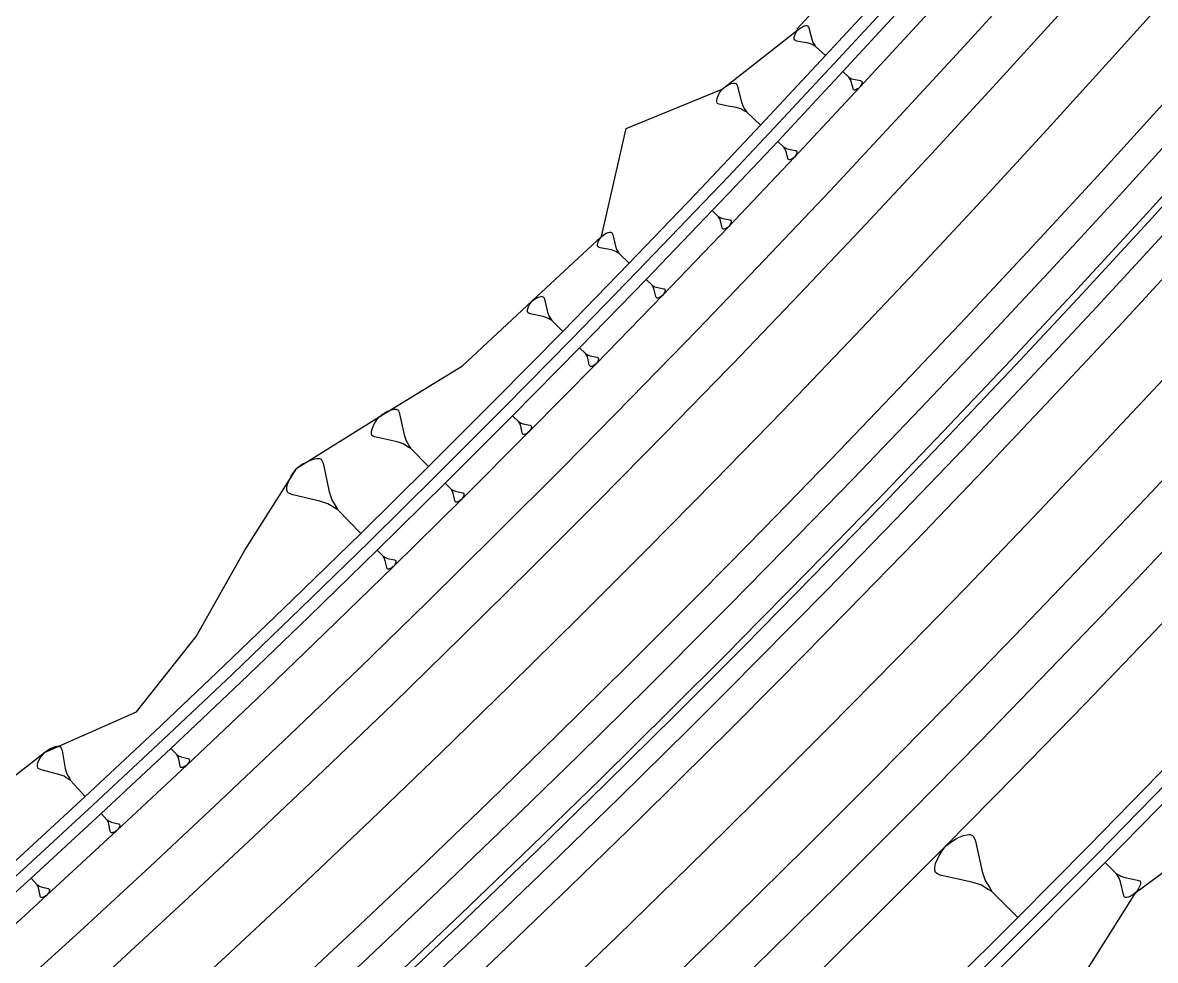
# Model space of a CAD drawing. Extents: x 386614 to 387594, y 803230 to 804419.
# Drawn here: x 386964 to 387021.8, y 803544.5 to 803592.4 of the extents above; entities that cross this region are included whole.
import ezdxf

# ---------------------------------------------------------------- set-up
doc = ezdxf.new("R2010")
doc.units = 0
doc.layers.get('0').update_dxf_attribs({"linetype": 'CONTINUOUS'})

msp = doc.modelspace()

# ---------------------------------------------------------------- linework, layer by layer
at = {"color": 7}
for p, q in [((387000, 803589.2203), (387003.5642, 803592.0076)), ((387003.4185, 803591.7629), (387003.4445, 803591.8202)), ((387003.4445, 803591.8202), (387003.484, 803591.892)), ((387003.484, 803591.892), (387003.5642, 803592.0076)), ((387003.5642, 803592.0076), (387003.6734, 803592.0962)), ((387003.6734, 803592.0962), (387003.7421, 803592.1409)), ((387003.7421, 803592.1409), (387003.7973, 803592.1712)), ((387003.7973, 803592.1712), (387003.8941, 803592.217)), ((387003.8941, 803592.217), (387003.9638, 803592.2337)), ((387003.9638, 803592.2337), (387003.9919, 803592.2347)), ((387003.9919, 803592.2347), (387004.02, 803592.2358)), ((387004.02, 803592.2358), (387004.0627, 803592.2233)), ((387004.0627, 803592.2233), (387004.0773, 803592.2098)), ((387004.0773, 803592.2098), (387004.1075, 803592.1546)), ((387004.1075, 803592.1546), (387004.1231, 803592.113)), ((387004.1231, 803592.113), (387004.2712, 803591.5415)), ((387003.3686, 803591.5922), (387003.38, 803591.6629)), ((387003.3697, 803591.564), (387003.3686, 803591.5922)), ((387003.3707, 803591.5359), (387003.3697, 803591.564)), ((387003.3864, 803591.4943), (387003.3707, 803591.5359)), ((387003.38, 803591.6629), (387003.4185, 803591.7629)), ((387003.4009, 803591.4808), (387003.3864, 803591.4943)), ((387003.4582, 803591.4548), (387003.4009, 803591.4808)), ((387003.5009, 803591.4423), (387003.4582, 803591.4548)), ((387004.0818, 803591.3374), (387003.5009, 803591.4423)), ((387004.2526, 803591.2875), (387004.0818, 803591.3374)), ((387004.3244, 803591.248), (387004.2526, 803591.2875)), ((387004.2712, 803591.5415), (387004.3338, 803591.375)), ((387004.3963, 803591.2085), (387004.3244, 803591.248)), ((387004.3338, 803591.375), (387004.3786, 803591.3063)), ((387004.3786, 803591.3063), (387004.4234, 803591.2376)), ((387004.4681, 803591.1689), (387004.3963, 803591.2085)), ((387004.4234, 803591.2376), (387004.4681, 803591.1689)), ((387004.9785, 803590.6955), (387004.4681, 803591.1689)), ((387005.8582, 803589.8793), (387006.1693, 803589.5907)), ((387006.1693, 803589.5907), (387006.2131, 803589.5666)), ((387006.1966, 803589.5488), (387006.1693, 803589.5907)), ((387006.2239, 803589.5069), (387006.1966, 803589.5488)), ((387006.2131, 803589.5666), (387006.2569, 803589.5425)), ((387006.2512, 803589.465), (387006.2239, 803589.5069)), ((387006.2569, 803589.5425), (387006.3007, 803589.5184)), ((387006.3007, 803589.5184), (387006.4048, 803589.4879)), ((386999.5867, 803588.8248), (386999.6995, 803588.9853)), ((386999.6995, 803588.9853), (386999.8527, 803589.1077)), ((386999.8527, 803589.1077), (386999.9489, 803589.1696)), ((386999.9489, 803589.1696), (387000, 803589.1971)), ((387000, 803589.1971), (387000.0261, 803589.2112)), ((387000.0261, 803589.2112), (387000.1616, 803589.2742)), ((387000.1616, 803589.2742), (387000.259, 803589.2968)), ((387000.259, 803589.2968), (387000.2982, 803589.298)), ((387000.2982, 803589.298), (387000.3374, 803589.2992)), ((387000.3374, 803589.2992), (387000.3968, 803589.2814)), ((387000.3968, 803589.2814), (387000.417, 803589.2624)), ((387000.417, 803589.2624), (387000.4586, 803589.1852)), ((387000.4586, 803589.1852), (387000.4801, 803589.127)), ((387000.4801, 803589.127), (387000.6812, 803588.3286)), ((387006.2894, 803589.3635), (387006.2512, 803589.465)), ((387006.3796, 803589.0151), (387006.2894, 803589.3635)), ((387006.3892, 803588.9897), (387006.3796, 803589.0151)), ((387006.4076, 803588.956), (387006.3892, 803588.9897)), ((387006.4048, 803589.4879), (387006.759, 803589.424)), ((387006.4165, 803588.9478), (387006.4076, 803588.956)), ((387006.4425, 803588.9402), (387006.4165, 803588.9478)), ((387006.4597, 803588.9408), (387006.4425, 803588.9402)), ((387006.4768, 803588.9415), (387006.4597, 803588.9408)), ((387006.5193, 803588.9517), (387006.4768, 803588.9415)), ((387006.5783, 803588.9796), (387006.5193, 803588.9517)), ((387006.612, 803588.998), (387006.5783, 803588.9796)), ((387006.6538, 803589.0253), (387006.612, 803588.998)), ((387006.7205, 803589.0793), (387006.6538, 803589.0253)), ((387006.7693, 803589.1498), (387006.7205, 803589.0793)), ((387006.759, 803589.424), (387006.7851, 803589.4164)), ((387006.7934, 803589.1936), (387006.7693, 803589.1498)), ((387006.7851, 803589.4164), (387006.82, 803589.4005)), ((387006.8093, 803589.2285), (387006.7934, 803589.1936)), ((387006.8327, 803589.2895), (387006.8093, 803589.2285)), ((387006.82, 803589.4005), (387006.8289, 803589.3923)), ((387006.8289, 803589.3923), (387006.8384, 803589.3669)), ((387006.8397, 803589.3326), (387006.8327, 803589.2895)), ((387006.8384, 803589.3669), (387006.839, 803589.3498)), ((387006.839, 803589.3498), (387006.8397, 803589.3326)), ((386999.4229, 803588.4077), (386999.4395, 803588.5064)), ((386999.4241, 803588.3685), (386999.4229, 803588.4077)), ((386999.4253, 803588.3293), (386999.4241, 803588.3685)), ((386999.4395, 803588.5064), (386999.4941, 803588.6454)), ((386999.4941, 803588.6454), (386999.5309, 803588.725)), ((386999.5309, 803588.725), (386999.5867, 803588.8248)), ((386999.4467, 803588.2711), (386999.4253, 803588.3293)), ((386999.4669, 803588.2521), (386999.4467, 803588.2711)), ((386999.5465, 803588.2153), (386999.4669, 803588.2521)), ((386999.6059, 803588.1975), (386999.5465, 803588.2153)), ((387000, 803588.1236), (386999.6059, 803588.1975)), ((387000.4151, 803588.0457), (387000, 803588.1236)), ((387000.6528, 803587.9746), (387000.4151, 803588.0457)), ((387000.7526, 803587.9188), (387000.6528, 803587.9746)), ((387000.6812, 803588.3286), (387000.7668, 803588.0958)), ((387000.8525, 803587.8629), (387000.7526, 803587.9188)), ((387000.7668, 803588.0958), (387000.8286, 803587.9996)), ((387000.8286, 803587.9996), (387000.8905, 803587.9034)), ((387000.9523, 803587.8071), (387000.8525, 803587.8629)), ((387000.8905, 803587.9034), (387000.9523, 803587.8071)), ((387001.6595, 803587.1421), (387000.9523, 803587.8071)), ((387002.5337, 803586.32), (387002.8428, 803586.0293)), ((387002.8428, 803586.0293), (387002.8865, 803586.0049)), ((387002.8699, 803585.9872), (387002.8428, 803586.0293)), ((387002.8969, 803585.9451), (387002.8699, 803585.9872)), ((387002.8865, 803586.0049), (387002.9301, 803585.9805)), ((387002.9239, 803585.9031), (387002.8969, 803585.9451)), ((387002.9614, 803585.8013), (387002.9239, 803585.9031)), ((387002.9301, 803585.9805), (387002.9738, 803585.9561)), ((387003.0493, 803585.4523), (387002.9614, 803585.8013)), ((387002.9738, 803585.9561), (387003.0776, 803585.925)), ((387003.0776, 803585.925), (387003.4314, 803585.8586)), ((387003.3235, 803585.4607), (387003.2814, 803585.4337)), ((387003.3905, 803585.5143), (387003.3235, 803585.4607)), ((387003.4398, 803585.5844), (387003.3905, 803585.5143)), ((387003.4314, 803585.8586), (387003.4573, 803585.8508)), ((387003.4642, 803585.628), (387003.4398, 803585.5844)), ((387003.4573, 803585.8508), (387003.4921, 803585.8348)), ((387003.4803, 803585.6628), (387003.4642, 803585.628)), ((387003.5041, 803585.7236), (387003.4803, 803585.6628)), ((387003.4921, 803585.8348), (387003.501, 803585.8264)), ((387003.501, 803585.8264), (387003.5103, 803585.801)), ((387003.5114, 803585.7667), (387003.5041, 803585.7236)), ((387003.5103, 803585.801), (387003.5109, 803585.7839)), ((387003.5109, 803585.7839), (387003.5114, 803585.7667)), ((387003.0586, 803585.4269), (387003.0493, 803585.4523)), ((387003.0768, 803585.3931), (387003.0586, 803585.4269)), ((387003.0856, 803585.3848), (387003.0768, 803585.3931)), ((387003.1116, 803585.377), (387003.0856, 803585.3848)), ((387003.1288, 803585.3776), (387003.1116, 803585.377)), ((387003.1459, 803585.3781), (387003.1288, 803585.3776)), ((387003.1885, 803585.388), (387003.1459, 803585.3781)), ((387003.2477, 803585.4155), (387003.1885, 803585.388)), ((387003.2814, 803585.4337), (387003.2477, 803585.4155)), ((386999.1852, 803582.7832), (386999.4924, 803582.4904)), ((386999.4924, 803582.4904), (386999.5359, 803582.4657)), ((386999.5191, 803582.4482), (386999.4924, 803582.4904)), ((386999.5459, 803582.4059), (386999.5191, 803582.4482)), ((386999.5359, 803582.4657), (386999.5793, 803582.441)), ((386999.5726, 803582.3637), (386999.5459, 803582.4059)), ((386999.6093, 803582.2617), (386999.5726, 803582.3637)), ((386999.5793, 803582.441), (386999.6228, 803582.4164)), ((386999.6949, 803581.9122), (386999.6093, 803582.2617)), ((386999.6228, 803582.4164), (386999.7264, 803582.3845)), ((386999.7264, 803582.3845), (387000, 803582.3313)), ((387000, 803582.3313), (387000.0797, 803582.3158)), ((387000.0862, 803582.0416), (387000.0365, 803581.9718)), ((387000.0797, 803582.3158), (387000.1056, 803582.3079)), ((387000.1109, 803582.085), (387000.0862, 803582.0416)), ((387000.1056, 803582.3079), (387000.1403, 803582.2916)), ((387000.1272, 803582.1197), (387000.1109, 803582.085)), ((387000.1515, 803582.1803), (387000.1272, 803582.1197)), ((387000.1403, 803582.2916), (387000.1491, 803582.2832)), ((387000.1491, 803582.2832), (387000.1582, 803582.2577)), ((387000.1591, 803582.2234), (387000.1515, 803582.1803)), ((387000.1582, 803582.2577), (387000.1587, 803582.2405)), ((387000.1587, 803582.2405), (387000.1591, 803582.2234)), ((386993.4585, 803581.3476), (386993.5421, 803581.4632)), ((386993.5421, 803581.4632), (386993.6548, 803581.5508)), ((386993.6548, 803581.5508), (386993.7254, 803581.5948)), ((386993.7254, 803581.5948), (386993.782, 803581.6243)), ((386993.782, 803581.6243), (386993.8812, 803581.6688)), ((386993.8812, 803581.6688), (386993.9523, 803581.6843)), ((386993.9523, 803581.6843), (386993.9808, 803581.6848)), ((386993.9808, 803581.6848), (386994.0093, 803581.6853)), ((386994.0093, 803581.6853), (386994.0524, 803581.6718)), ((386994.0524, 803581.6718), (386994.0669, 803581.6577)), ((386994.0669, 803581.6577), (386994.0964, 803581.6012)), ((386994.0964, 803581.6012), (386994.1114, 803581.5586)), ((386994.1114, 803581.5586), (386994.2499, 803580.9758)), ((386999.7041, 803581.8867), (386999.6949, 803581.9122)), ((386999.722, 803581.8528), (386999.7041, 803581.8867)), ((386999.7308, 803581.8444), (386999.722, 803581.8528)), ((386999.7567, 803581.8365), (386999.7308, 803581.8444)), ((386999.7739, 803581.8369), (386999.7567, 803581.8365)), ((386999.791, 803581.8373), (386999.7739, 803581.8369)), ((386999.8336, 803581.8469), (386999.791, 803581.8373)), ((386999.893, 803581.874), (386999.8336, 803581.8469)), ((386999.9269, 803581.892), (386999.893, 803581.874)), ((386999.9691, 803581.9187), (386999.9269, 803581.892)), ((387000, 803581.9431), (386999.9691, 803581.9187)), ((387000.0365, 803581.9718), (387000, 803581.9431)), ((386993.3352, 803581.0457), (386993.3483, 803581.1173)), ((386993.3357, 803581.0172), (386993.3352, 803581.0457)), ((386993.3362, 803580.9886), (386993.3357, 803581.0172)), ((386993.3512, 803580.9461), (386993.3362, 803580.9886)), ((386993.3483, 803581.1173), (386993.3894, 803581.2179)), ((386993.3657, 803580.9321), (386993.3512, 803580.9461)), ((386993.4233, 803580.9045), (386993.3657, 803580.9321)), ((386993.3894, 803581.2179), (386993.4169, 803581.2755)), ((386993.4169, 803581.2755), (386993.4585, 803581.3476)), ((386993.4663, 803580.891), (386993.4233, 803580.9045)), ((386994.0536, 803580.7726), (386993.4663, 803580.891)), ((386994.2499, 803580.9758), (386994.3099, 803580.8056)), ((386994.2258, 803580.7185), (386994.0536, 803580.7726)), ((386994.2978, 803580.6769), (386994.2258, 803580.7185)), ((386994.3699, 803580.6353), (386994.2978, 803580.6769)), ((386994.3099, 803580.8056), (386994.3539, 803580.735)), ((386994.3539, 803580.735), (386994.398, 803580.6643)), ((386994.442, 803580.5937), (386994.3699, 803580.6353)), ((386994.398, 803580.6643), (386994.442, 803580.5937)), ((386994.95, 803580.1029), (386994.442, 803580.5937)), ((386995.813, 803579.2691), (386996.1181, 803578.9743)), ((386996.1181, 803578.9743), (386996.1614, 803578.9493)), ((386996.1445, 803578.9319), (386996.1181, 803578.9743)), ((386996.171, 803578.8895), (386996.1445, 803578.9319)), ((386996.1614, 803578.9493), (386996.2047, 803578.9243)), ((386996.1974, 803578.8471), (386996.171, 803578.8895)), ((386996.2335, 803578.7448), (386996.1974, 803578.8471)), ((386996.2047, 803578.9243), (386996.248, 803578.8994)), ((386996.3167, 803578.3947), (386996.2335, 803578.7448)), ((386996.248, 803578.8994), (386996.3514, 803578.8669)), ((386996.3514, 803578.8669), (386996.7041, 803578.7958)), ((386996.7088, 803578.5215), (386996.6586, 803578.4521)), ((386996.7041, 803578.7958), (386996.73, 803578.7876)), ((386996.7338, 803578.5648), (386996.7088, 803578.5215)), ((386996.73, 803578.7876), (386996.7646, 803578.7711)), ((386996.7504, 803578.5994), (386996.7338, 803578.5648)), ((386996.775, 803578.6598), (386996.7504, 803578.5994)), ((386996.7646, 803578.7711), (386996.7733, 803578.7627)), ((386996.7733, 803578.7627), (386996.7823, 803578.7371)), ((386996.7829, 803578.7028), (386996.775, 803578.6598)), ((386996.7823, 803578.7371), (386996.7826, 803578.72)), ((386996.7826, 803578.72), (386996.7829, 803578.7028)), ((386989.8137, 803577.8829), (386989.8451, 803577.9474)), ((386989.8451, 803577.9474), (386989.8924, 803578.0281)), ((386989.8924, 803578.0281), (386989.9873, 803578.1574)), ((386989.9873, 803578.1574), (386990.1147, 803578.255)), ((386990.1147, 803578.255), (386990.1944, 803578.304)), ((386990.1944, 803578.304), (386990.2582, 803578.3368)), ((386990.2582, 803578.3368), (386990.37, 803578.3861)), ((386990.37, 803578.3861), (386990.45, 803578.4029)), ((386990.45, 803578.4029), (386990.4821, 803578.4033)), ((386990.4821, 803578.4033), (386990.5142, 803578.4036)), ((386990.5142, 803578.4036), (386990.5625, 803578.3881)), ((386990.5625, 803578.3881), (386990.5787, 803578.3722)), ((386990.5787, 803578.3722), (386990.6115, 803578.3083)), ((386990.6115, 803578.3083), (386990.628, 803578.2604)), ((386990.628, 803578.2604), (386990.7793, 803577.6041)), ((386996.3257, 803578.3692), (386996.3167, 803578.3947)), ((386996.3434, 803578.3352), (386996.3257, 803578.3692)), ((386996.3521, 803578.3268), (386996.3434, 803578.3352)), ((386996.378, 803578.3186), (386996.3521, 803578.3268)), ((386996.3951, 803578.3189), (386996.378, 803578.3186)), ((386996.4123, 803578.3192), (386996.3951, 803578.3189)), ((386996.455, 803578.3285), (386996.4123, 803578.3192)), ((386996.5145, 803578.3553), (386996.455, 803578.3285)), ((386996.5485, 803578.373), (386996.5145, 803578.3553)), ((386996.5909, 803578.3995), (386996.5485, 803578.373)), ((386996.6586, 803578.4521), (386996.5909, 803578.3995)), ((386989.7515, 803577.6897), (386989.7667, 803577.7701)), ((386989.7519, 803577.6576), (386989.7515, 803577.6897)), ((386989.7522, 803577.6255), (386989.7519, 803577.6576)), ((386989.7687, 803577.5776), (386989.7522, 803577.6255)), ((386989.7667, 803577.7701), (386989.8137, 803577.8829)), ((386989.7849, 803577.5617), (386989.7687, 803577.5776)), ((386989.8495, 803577.5303), (386989.7849, 803577.5617)), ((386989.8978, 803577.5147), (386989.8495, 803577.5303)), ((386990.557, 803577.3772), (386989.8978, 803577.5147)), ((386990.7502, 803577.315), (386990.557, 803577.3772)), ((386990.7793, 803577.6041), (386990.8454, 803577.4123)), ((386990.8454, 803577.4123), (386990.8944, 803577.3326)), ((386990.8309, 803577.2677), (386990.7502, 803577.315)), ((386990.9116, 803577.2204), (386990.8309, 803577.2677)), ((386990.8944, 803577.3326), (386990.9434, 803577.2529)), ((386990.9923, 803577.1732), (386990.9116, 803577.2204)), ((386990.9434, 803577.2529), (386990.9923, 803577.1732)), ((386991.5597, 803576.6175), (386990.9923, 803577.1732)), ((386992.417, 803575.7779), (386992.7201, 803575.481)), ((386992.7201, 803575.481), (386992.7632, 803575.4558)), ((386992.7463, 803575.4385), (386992.7201, 803575.481)), ((386992.7724, 803575.3959), (386992.7463, 803575.4385)), ((386992.7632, 803575.4558), (386992.8064, 803575.4305)), ((386992.7986, 803575.3533), (386992.7724, 803575.3959)), ((386992.8339, 803575.2508), (386992.7986, 803575.3533)), ((386992.8064, 803575.4305), (386992.8495, 803575.4053)), ((386992.9147, 803574.9002), (386992.8339, 803575.2508)), ((386992.8495, 803575.4053), (386992.9527, 803575.372)), ((386992.9527, 803575.372), (386993.3049, 803575.2986)), ((386993.3049, 803575.2986), (386993.3307, 803575.2903)), ((386993.333, 803575.0674), (386993.3077, 803575.0243)), ((386993.3307, 803575.2903), (386993.3651, 803575.2735)), ((386993.3498, 803575.1019), (386993.333, 803575.0674)), ((386993.3749, 803575.1622), (386993.3498, 803575.1019)), ((386993.3651, 803575.2735), (386993.3738, 803575.265)), ((386993.3738, 803575.265), (386993.3826, 803575.2394)), ((386993.383, 803575.2051), (386993.3749, 803575.1622)), ((386993.3826, 803575.2394), (386993.3828, 803575.2222)), ((386993.3828, 803575.2222), (386993.383, 803575.2051)), ((386992.9236, 803574.8746), (386992.9147, 803574.9002)), ((386992.9411, 803574.8405), (386992.9236, 803574.8746)), ((386992.9497, 803574.832), (386992.9411, 803574.8405)), ((386992.9755, 803574.8237), (386992.9497, 803574.832)), ((386992.9927, 803574.8239), (386992.9755, 803574.8237)), ((386993.0098, 803574.8241), (386992.9927, 803574.8239)), ((386993.0526, 803574.8331), (386993.0098, 803574.8241)), ((386993.1123, 803574.8594), (386993.0526, 803574.8331)), ((386993.1464, 803574.8769), (386993.1123, 803574.8594)), ((386993.189, 803574.9031), (386993.1464, 803574.8769)), ((386993.257, 803574.9552), (386993.189, 803574.9031)), ((386993.3077, 803575.0243), (386993.257, 803574.9552)), ((386982.0284, 803572.0464), (386982.1856, 803572.2546)), ((386982.1856, 803572.2546), (386982.3949, 803572.4106)), ((386982.3949, 803572.4106), (386982.5256, 803572.4884)), ((386982.5256, 803572.4884), (386982.6301, 803572.5403)), ((386982.6301, 803572.5403), (386982.813, 803572.618)), ((386982.813, 803572.618), (386982.9435, 803572.6437)), ((386982.9435, 803572.6437), (386982.9957, 803572.6435)), ((386982.9957, 803572.6435), (386983.0479, 803572.6434)), ((386983.0479, 803572.6434), (386983.1261, 803572.6171)), ((386983.1261, 803572.6171), (386983.1521, 803572.5909)), ((386983.1521, 803572.5909), (386983.204, 803572.4863)), ((386983.204, 803572.4863), (386983.2298, 803572.408)), ((386983.2298, 803572.408), (386983.4614, 803571.3374)), ((386988.9976, 803572.3097), (386989.2986, 803572.0108)), ((386981.7919, 803571.4992), (386981.8184, 803571.6295)), ((386981.8184, 803571.6295), (386981.8972, 803571.8119)), ((386981.8972, 803571.8119), (386981.9498, 803571.9162)), ((386981.9498, 803571.9162), (386982.0284, 803572.0464)), ((386989.2986, 803572.0108), (386989.3416, 803571.9853)), ((386989.3245, 803571.9681), (386989.2986, 803572.0108)), ((386989.3504, 803571.9253), (386989.3245, 803571.9681)), ((386989.3416, 803571.9853), (386989.3845, 803571.9597)), ((386989.3762, 803571.8826), (386989.3504, 803571.9253)), ((386989.4109, 803571.7799), (386989.3762, 803571.8826)), ((386989.3845, 803571.9597), (386989.4275, 803571.9342)), ((386989.4893, 803571.4288), (386989.4109, 803571.7799)), ((386989.4275, 803571.9342), (386989.5304, 803571.9003)), ((386989.5304, 803571.9003), (386989.8821, 803571.8244)), ((386989.8821, 803571.8244), (386989.9078, 803571.816)), ((386989.9086, 803571.5932), (386989.8831, 803571.5502)), ((386989.9078, 803571.816), (386989.9422, 803571.799)), ((386989.9256, 803571.6275), (386989.9086, 803571.5932)), ((386989.9511, 803571.6876), (386989.9256, 803571.6275)), ((386989.9422, 803571.799), (386989.9508, 803571.7904)), ((386989.9508, 803571.7904), (386989.9594, 803571.7647)), ((386989.9595, 803571.7305), (386989.9511, 803571.6876)), ((386989.9594, 803571.7647), (386989.9595, 803571.7476)), ((386989.9595, 803571.7476), (386989.9595, 803571.7305)), ((386981.7916, 803571.3948), (386981.7917, 803571.447)), ((386981.8174, 803571.3164), (386981.7916, 803571.3948)), ((386981.7917, 803571.447), (386981.7919, 803571.4992)), ((386981.8435, 803571.2902), (386981.8174, 803571.3164)), ((386981.9477, 803571.2377), (386981.8435, 803571.2902)), ((386982.0259, 803571.2114), (386981.9477, 803571.2377)), ((386983.095, 803570.9733), (386982.0259, 803571.2114)), ((386983.4614, 803571.3374), (386983.5648, 803571.024)), ((386983.5648, 803571.024), (386983.6427, 803570.8933)), ((386989.498, 803571.4031), (386989.4893, 803571.4288)), ((386989.5152, 803571.3689), (386989.498, 803571.4031)), ((386989.5238, 803571.3603), (386989.5152, 803571.3689)), ((386989.5496, 803571.3519), (386989.5238, 803571.3603)), ((386989.5667, 803571.3519), (386989.5496, 803571.3519)), ((386989.5839, 803571.352), (386989.5667, 803571.3519)), ((386989.6267, 803571.3607), (386989.5839, 803571.352)), ((386989.6866, 803571.3867), (386989.6267, 803571.3607)), ((386989.7208, 803571.4039), (386989.6866, 803571.3867)), ((386989.7635, 803571.4298), (386989.7208, 803571.4039)), ((386989.8319, 803571.4815), (386989.7635, 803571.4298)), ((386989.8831, 803571.5502), (386989.8319, 803571.4815)), ((386983.4077, 803570.8679), (386983.095, 803570.9733)), ((386983.538, 803570.7893), (386983.4077, 803570.8679)), ((386983.6682, 803570.7106), (386983.538, 803570.7893)), ((386983.6427, 803570.8933), (386983.7205, 803570.7626)), ((386983.7984, 803570.6319), (386983.6682, 803570.7106)), ((386983.7205, 803570.7626), (386983.7984, 803570.6319)), ((386984.7089, 803569.7158), (386983.7984, 803570.6319)), ((386978.2597, 803569.8285), (386978.4306, 803569.9287)), ((386978.4306, 803569.9287), (386978.5671, 803569.9953)), ((386978.5671, 803569.9953), (386978.8059, 803570.0949)), ((386978.8059, 803570.0949), (386978.9761, 803570.1272)), ((386978.9761, 803570.1272), (386979.044, 803570.1265)), ((386979.044, 803570.1265), (386979.112, 803570.1259)), ((386979.112, 803570.1259), (386979.2136, 803570.0909)), ((386979.2136, 803570.0909), (386979.2472, 803570.0566)), ((386979.2472, 803570.0566), (386979.3138, 803569.92)), ((386979.3138, 803569.92), (386979.3468, 803569.8178)), ((386977.6759, 803569.1887), (386977.7795, 803569.3576)), ((386977.7795, 803569.3576), (386977.986, 803569.6273)), ((386977.986, 803569.6273), (386978.2597, 803569.8285)), ((386979.3468, 803569.8178), (386979.6388, 803568.422)), ((386977.4667, 803568.6472), (386977.5024, 803568.8167)), ((386977.5024, 803568.8167), (386977.6066, 803569.0535)), ((386977.6066, 803569.0535), (386977.6759, 803569.1887)), ((386985.5548, 803568.8647), (386985.8538, 803568.5638)), ((386977.4654, 803568.5114), (386977.4661, 803568.5793)), ((386977.4984, 803568.4091), (386977.4654, 803568.5114)), ((386977.4661, 803568.5793), (386977.4667, 803568.6472)), ((386977.532, 803568.3748), (386977.4984, 803568.4091)), ((386977.6672, 803568.3055), (386977.532, 803568.3748)), ((386977.7688, 803568.2706), (386977.6672, 803568.3055)), ((386979.1585, 803567.9511), (386977.7688, 803568.2706)), ((386979.6388, 803568.422), (386979.7707, 803568.013)), ((386985.8538, 803568.5638), (386985.8965, 803568.538)), ((386985.8793, 803568.5209), (386985.8538, 803568.5638)), ((386985.9049, 803568.478), (386985.8793, 803568.5209)), ((386985.8965, 803568.538), (386985.9393, 803568.5122)), ((386985.9305, 803568.4351), (386985.9049, 803568.478)), ((386985.9644, 803568.3321), (386985.9305, 803568.4351)), ((386985.9393, 803568.5122), (386985.9821, 803568.4863)), ((386986.0405, 803567.9806), (386985.9644, 803568.3321)), ((386985.9821, 803568.4863), (386986.0848, 803568.4517)), ((386986.0848, 803568.4517), (386986.4359, 803568.3735)), ((386986.4609, 803568.1421), (386986.435, 803568.0993)), ((386986.4359, 803568.3735), (386986.4615, 803568.3649)), ((386986.4781, 803568.1763), (386986.4609, 803568.1421)), ((386986.4615, 803568.3649), (386986.4958, 803568.3476)), ((386986.504, 803568.2362), (386986.4781, 803568.1763)), ((386986.4958, 803568.3476), (386986.5043, 803568.339)), ((386986.5127, 803568.279), (386986.504, 803568.2362)), ((386986.5043, 803568.339), (386986.5128, 803568.3133)), ((386986.5128, 803568.2962), (386986.5127, 803568.279)), ((386986.5128, 803568.3133), (386986.5128, 803568.2962)), ((386979.5648, 803567.8112), (386979.1585, 803567.9511)), ((386979.7337, 803567.7076), (386979.5648, 803567.8112)), ((386979.9025, 803567.6041), (386979.7337, 803567.7076)), ((386979.7707, 803568.013), (386979.8709, 803567.8422)), ((386979.8709, 803567.8422), (386979.9711, 803567.6713)), ((386980.0714, 803567.5005), (386979.9025, 803567.6041)), ((386979.9711, 803567.6713), (386980.0714, 803567.5005)), ((386986.049, 803567.9548), (386986.0405, 803567.9806)), ((386986.066, 803567.9205), (386986.049, 803567.9548)), ((386986.0745, 803567.9119), (386986.066, 803567.9205)), ((386986.1002, 803567.9033), (386986.0745, 803567.9119)), ((386986.1174, 803567.9032), (386986.1002, 803567.9033)), ((386986.1345, 803567.9031), (386986.1174, 803567.9032)), ((386986.1774, 803567.9116), (386986.1345, 803567.9031)), ((386986.2374, 803567.9371), (386986.1774, 803567.9116)), ((386986.2718, 803567.9541), (386986.2374, 803567.9371)), ((386986.3147, 803567.9797), (386986.2718, 803567.9541)), ((386986.3834, 803568.0309), (386986.3147, 803567.9797)), ((386986.435, 803568.0993), (386986.3834, 803568.0309)), ((386981.2486, 803566.2998), (386980.0714, 803567.5005)), ((386982.0888, 803565.443), (386982.3857, 803565.1402)), ((386982.3857, 803565.1402), (386982.4283, 803565.1141)), ((386982.411, 803565.0971), (386982.3857, 803565.1402)), ((386982.4362, 803565.054), (386982.411, 803565.0971)), ((386982.4283, 803565.1141), (386982.4708, 803565.0879)), ((386982.4615, 803565.0109), (386982.4362, 803565.054)), ((386982.4948, 803564.9078), (386982.4615, 803565.0109)), ((386982.4708, 803565.0879), (386982.5134, 803565.0618)), ((386982.5684, 803564.5557), (386982.4948, 803564.9078)), ((386982.5134, 803565.0618), (386982.6159, 803565.0265)), ((386982.6159, 803565.0265), (386982.9664, 803564.946)), ((386982.9637, 803564.6718), (386982.9116, 803564.6038)), ((386982.9899, 803564.7144), (386982.9637, 803564.6718)), ((386982.9664, 803564.946), (386982.992, 803564.9371)), ((386983.0073, 803564.7485), (386982.9899, 803564.7144)), ((386982.992, 803564.9371), (386983.0261, 803564.9197)), ((386983.0336, 803564.8082), (386983.0073, 803564.7485)), ((386983.0261, 803564.9197), (386983.0346, 803564.911)), ((386983.0426, 803564.851), (386983.0336, 803564.8082)), ((386983.0346, 803564.911), (386983.0429, 803564.8852)), ((386983.0428, 803564.8681), (386983.0426, 803564.851)), ((386983.0429, 803564.8852), (386983.0428, 803564.8681)), ((386982.5767, 803564.5299), (386982.5684, 803564.5557)), ((386982.5935, 803564.4955), (386982.5767, 803564.5299)), ((386982.602, 803564.4868), (386982.5935, 803564.4955)), ((386982.6276, 803564.478), (386982.602, 803564.4868)), ((386982.6448, 803564.4779), (386982.6276, 803564.478)), ((386982.6619, 803564.4777), (386982.6448, 803564.4779)), ((386982.7048, 803564.4858), (386982.6619, 803564.4777)), ((386982.7651, 803564.5109), (386982.7048, 803564.4858)), ((386982.7995, 803564.5277), (386982.7651, 803564.5109)), ((386982.8426, 803564.553), (386982.7995, 803564.5277)), ((386982.9116, 803564.6038), (386982.8426, 803564.553)), ((386965.4809, 803555.351), (386965.6397, 803555.4122)), ((386965.6397, 803555.4122), (386965.7523, 803555.4304)), ((386965.7523, 803555.4304), (386965.7969, 803555.4288)), ((386965.7969, 803555.4288), (386965.8416, 803555.4271)), ((386965.8416, 803555.4271), (386965.9078, 803555.4023)), ((386965.9078, 803555.4023), (386965.9293, 803555.3792)), ((386964.8322, 803554.7484), (386964.8802, 803554.8362)), ((386964.8802, 803554.8362), (386964.9513, 803554.9454)), ((386964.9513, 803554.9454), (386965.092, 803555.1192)), ((386965.092, 803555.1192), (386965.2756, 803555.2467)), ((386965.2756, 803555.2467), (386965.3898, 803555.3096)), ((386965.3898, 803555.3096), (386965.4809, 803555.351)), ((386965.9293, 803555.3792), (386965.9707, 803555.2881)), ((386965.9707, 803555.2881), (386965.9906, 803555.2203)), ((386965.9906, 803555.2203), (386966.1579, 803554.2968)), ((386971.5531, 803555.3196), (386971.8438, 803555.0109)), ((386971.8438, 803555.0109), (386971.8858, 803554.9839)), ((386971.8682, 803554.9673), (386971.8438, 803555.0109)), ((386971.8925, 803554.9237), (386971.8682, 803554.9673)), ((386971.8858, 803554.9839), (386971.9278, 803554.957)), ((386971.9169, 803554.8802), (386971.8925, 803554.9237)), ((386971.9481, 803554.7764), (386971.9169, 803554.8802)), ((386971.9278, 803554.957), (386971.9699, 803554.93)), ((386971.9699, 803554.93), (386972.0716, 803554.8926)), ((386972.0716, 803554.8926), (386972.4203, 803554.805)), ((386972.4203, 803554.805), (386972.4457, 803554.7957)), ((386964.7296, 803554.3943), (386964.7313, 803554.4389)), ((386964.7495, 803554.3264), (386964.7296, 803554.3943)), ((386964.7313, 803554.4389), (386964.7329, 803554.4836)), ((386964.7329, 803554.4836), (386964.7594, 803554.5945)), ((386964.771, 803554.3032), (386964.7495, 803554.3264)), ((386964.7594, 803554.5945), (386964.8322, 803554.7484)), ((386964.8587, 803554.2553), (386964.771, 803554.3032)), ((386964.9249, 803554.2304), (386964.8587, 803554.2553)), ((386965.8336, 803553.9956), (386964.9249, 803554.2304)), ((386966.1579, 803554.2968), (386966.2374, 803554.0254)), ((386972.0146, 803554.423), (386971.9481, 803554.7764)), ((386972.0224, 803554.3971), (386972.0146, 803554.423)), ((386972.0385, 803554.3623), (386972.0224, 803554.3971)), ((386972.0468, 803554.3535), (386972.0385, 803554.3623)), ((386972.0722, 803554.3442), (386972.0468, 803554.3535)), ((386972.0893, 803554.3437), (386972.0722, 803554.3442)), ((386972.1064, 803554.3432), (386972.0893, 803554.3437)), ((386972.1495, 803554.3504), (386972.1064, 803554.3432)), ((386972.2102, 803554.3743), (386972.1495, 803554.3504)), ((386972.245, 803554.3904), (386972.2102, 803554.3743)), ((386972.2885, 803554.4148), (386972.245, 803554.3904)), ((386972.3586, 803554.4641), (386972.2885, 803554.4148)), ((386972.412, 803554.531), (386972.3586, 803554.4641)), ((386972.439, 803554.5731), (386972.412, 803554.531)), ((386972.4571, 803554.6068), (386972.439, 803554.5731)), ((386972.4457, 803554.7957), (386972.4794, 803554.7775)), ((386972.4846, 803554.666), (386972.4571, 803554.6068)), ((386972.4794, 803554.7775), (386972.4877, 803554.7687)), ((386972.4945, 803554.7085), (386972.4846, 803554.666)), ((386972.4877, 803554.7687), (386972.4955, 803554.7428)), ((386972.495, 803554.7256), (386972.4945, 803554.7085)), ((386972.4955, 803554.7428), (386972.495, 803554.7256)), ((386966.0984, 803553.8963), (386965.8336, 803553.9956)), ((386966.2076, 803553.8252), (386966.0984, 803553.8963)), ((386966.3169, 803553.754), (386966.2076, 803553.8252)), ((386966.2374, 803554.0254), (386966.3003, 803553.9112)), ((386966.3003, 803553.9112), (386966.3632, 803553.7971)), ((386966.4261, 803553.6829), (386966.3169, 803553.754)), ((386966.3632, 803553.7971), (386966.4261, 803553.6829)), ((386967.1792, 803552.872), (386966.4261, 803553.6829)), ((386967.9959, 803551.9928), (386968.2844, 803551.6822)), ((386968.2844, 803551.6822), (386968.3263, 803551.655)), ((386968.3085, 803551.6385), (386968.2844, 803551.6822)), ((386968.3326, 803551.5947), (386968.3085, 803551.6385)), ((386968.3263, 803551.655), (386968.3681, 803551.6277)), ((386968.3567, 803551.551), (386968.3326, 803551.5947)), ((386968.3872, 803551.447), (386968.3567, 803551.551)), ((386968.3681, 803551.6277), (386968.41, 803551.6005)), ((386968.4512, 803551.0933), (386968.3872, 803551.447)), ((386968.41, 803551.6005), (386968.5114, 803551.5624)), ((386968.5114, 803551.5624), (386968.8595, 803551.4725)), ((386968.8595, 803551.4725), (386968.8848, 803551.463)), ((386968.8848, 803551.463), (386968.9184, 803551.4446)), ((386968.9229, 803551.333), (386968.895, 803551.274)), ((386968.9184, 803551.4446), (386968.9267, 803551.4357)), ((386968.933, 803551.3755), (386968.9229, 803551.333)), ((386968.9267, 803551.4357), (386968.9343, 803551.4097)), ((386968.9337, 803551.3926), (386968.933, 803551.3755)), ((386968.9343, 803551.4097), (386968.9337, 803551.3926)), ((386968.4589, 803551.0673), (386968.4512, 803551.0933)), ((386968.4747, 803551.0324), (386968.4589, 803551.0673)), ((386968.483, 803551.0235), (386968.4747, 803551.0324)), ((386968.5083, 803551.014), (386968.483, 803551.0235)), ((386968.5254, 803551.0134), (386968.5083, 803551.014)), ((386968.5426, 803551.0128), (386968.5254, 803551.0134)), ((386968.5857, 803551.0198), (386968.5426, 803551.0128)), ((386968.6465, 803551.0432), (386968.5857, 803551.0198)), ((386968.6814, 803551.0591), (386968.6465, 803551.0432)), ((386968.7251, 803551.0832), (386968.6814, 803551.0591)), ((386968.7955, 803551.132), (386968.7251, 803551.0832)), ((386968.8494, 803551.1986), (386968.7955, 803551.132)), ((386968.8766, 803551.2404), (386968.8494, 803551.1986)), ((386968.895, 803551.274), (386968.8766, 803551.2404)), ((387011.6129, 803550.6882), (387011.7638, 803550.7644)), ((387011.7638, 803550.7644), (387012.0279, 803550.8787)), ((387012.0279, 803550.8787), (387012.2167, 803550.9172)), ((387012.2167, 803550.9172), (387012.2923, 803550.9175)), ((387012.2923, 803550.9175), (387012.3679, 803550.9177)), ((387012.3679, 803550.9177), (387012.4814, 803550.8804)), ((387012.4814, 803550.8804), (387012.5193, 803550.8427)), ((387012.5193, 803550.8427), (387012.5954, 803550.6918)), ((387010.8973, 803550.0432), (387011.1229, 803550.3463)), ((387011.1229, 803550.3463), (387011.4244, 803550.5742)), ((387011.4244, 803550.5742), (387011.6129, 803550.6882)), ((387012.5954, 803550.6918), (387012.6336, 803550.5786)), ((387012.6336, 803550.5786), (387012.9794, 803549.0305)), ((387010.5972, 803549.4374), (387010.7096, 803549.7024)), ((387010.7096, 803549.7024), (387010.7846, 803549.8538)), ((387010.7846, 803549.8538), (387010.8973, 803550.0432)), ((387010.5601, 803549.2483), (387010.5972, 803549.4374)), ((387010.5603, 803549.1728), (387010.5601, 803549.2483)), ((387010.5606, 803549.0972), (387010.5603, 803549.1728)), ((387010.5988, 803548.9839), (387010.5606, 803549.0972)), ((387012.9794, 803549.0305), (387013.1322, 803548.5776)), ((387019.2603, 803549.4888), (387019.8233, 803548.9374)), ((386964.4163, 803548.6902), (386964.7027, 803548.3777)), ((387010.6368, 803548.9463), (387010.5988, 803548.9839)), ((387010.7882, 803548.8713), (387010.6368, 803548.9463)), ((387010.9017, 803548.8339), (387010.7882, 803548.8713)), ((387012.4523, 803548.4995), (387010.9017, 803548.8339)), ((387012.9063, 803548.35), (387012.4523, 803548.4995)), ((387013.1322, 803548.5776), (387013.2463, 803548.389)), ((387019.8233, 803548.9374), (387019.9033, 803548.8905)), ((387019.8718, 803548.8584), (387019.8233, 803548.9374)), ((387019.9204, 803548.7793), (387019.8718, 803548.8584)), ((387019.9033, 803548.8905), (387019.9834, 803548.8436)), ((387019.969, 803548.7002), (387019.9204, 803548.7793)), ((387020.0347, 803548.5098), (387019.969, 803548.7002)), ((387019.9834, 803548.8436), (387020.0635, 803548.7967)), ((387020.1847, 803547.8587), (387020.0347, 803548.5098)), ((387020.0635, 803548.7967), (387020.2552, 803548.735)), ((387020.2552, 803548.735), (387020.9093, 803548.5985)), ((387020.9093, 803548.5985), (387020.9573, 803548.5831)), ((387020.9573, 803548.5831), (387021.0213, 803548.5519)), ((387021.0213, 803548.5519), (387021.0373, 803548.5362)), ((387021.0373, 803548.5362), (387021.0538, 803548.4886)), ((387021.0538, 803548.4886), (387021.0541, 803548.4568)), ((387021.0541, 803548.4568), (387021.0544, 803548.4249)), ((386964.7027, 803548.3777), (386964.7443, 803548.3501)), ((386964.7265, 803548.3338), (386964.7027, 803548.3777)), ((386964.7503, 803548.2899), (386964.7265, 803548.3338)), ((386964.7443, 803548.3501), (386964.786, 803548.3226)), ((386964.7741, 803548.246), (386964.7503, 803548.2899)), ((386964.8038, 803548.1418), (386964.7741, 803548.246)), ((386964.786, 803548.3226), (386964.8276, 803548.2951)), ((386964.8655, 803547.7877), (386964.8038, 803548.1418)), ((386964.8276, 803548.2951), (386964.9288, 803548.2564)), ((386964.9288, 803548.2564), (386965.2762, 803548.164)), ((386965.2643, 803547.8903), (386965.21, 803547.8241)), ((386965.2918, 803547.9319), (386965.2643, 803547.8903)), ((386965.2762, 803548.164), (386965.3015, 803548.1544)), ((386965.3104, 803547.9654), (386965.2918, 803547.9319)), ((386965.3015, 803548.1544), (386965.335, 803548.1358)), ((386965.3387, 803548.0242), (386965.3104, 803547.9654)), ((386965.335, 803548.1358), (386965.3432, 803548.1268)), ((386965.3491, 803548.0666), (386965.3387, 803548.0242)), ((386965.3432, 803548.1268), (386965.3506, 803548.1008)), ((386965.3499, 803548.0837), (386965.3491, 803548.0666)), ((386965.3506, 803548.1008), (386965.3499, 803548.0837)), ((387013.0957, 803548.2373), (387012.9063, 803548.35)), ((387013.2851, 803548.1246), (387013.0957, 803548.2373)), ((387013.2463, 803548.389), (387013.3604, 803548.2005)), ((387013.4744, 803548.012), (387013.2851, 803548.1246)), ((387013.3604, 803548.2005), (387013.4744, 803548.012)), ((387014.8019, 803546.6942), (387013.4744, 803548.012)), ((387020.6941, 803547.864), (387020.615, 803547.8154)), ((387020.8205, 803547.9608), (387020.6941, 803547.864)), ((387020.9147, 803548.0892), (387020.8205, 803547.9608)), ((387020.9616, 803548.1692), (387020.9147, 803548.0892)), ((387020.9927, 803548.2333), (387020.9616, 803548.1692)), ((387021.0393, 803548.3452), (387020.9927, 803548.2333)), ((387021.0544, 803548.4249), (387021.0393, 803548.3452)), ((386964.8729, 803547.7616), (386964.8655, 803547.7877)), ((386964.8886, 803547.7267), (386964.8729, 803547.7616)), ((386964.8967, 803547.7177), (386964.8886, 803547.7267)), ((386964.922, 803547.7081), (386964.8967, 803547.7177)), ((386964.9391, 803547.7073), (386964.922, 803547.7081)), ((386964.9563, 803547.7066), (386964.9391, 803547.7073)), ((386964.9994, 803547.7132), (386964.9563, 803547.7066)), ((386965.0604, 803547.7363), (386964.9994, 803547.7132)), ((386965.0954, 803547.7519), (386965.0604, 803547.7363)), ((386965.1393, 803547.7757), (386965.0954, 803547.7519)), ((386965.21, 803547.8241), (386965.1393, 803547.7757)), ((387020.2012, 803547.8111), (387020.1847, 803547.8587)), ((387020.2337, 803547.7477), (387020.2012, 803547.8111)), ((387020.2497, 803547.732), (387020.2337, 803547.7477)), ((387020.2977, 803547.7166), (387020.2497, 803547.732)), ((387020.3295, 803547.7169), (387020.2977, 803547.7166)), ((387020.3613, 803547.7172), (387020.3295, 803547.7169)), ((387020.4408, 803547.734), (387020.3613, 803547.7172)), ((387020.5517, 803547.7829), (387020.4408, 803547.734)), ((387020.615, 803547.8154), (387020.5517, 803547.7829))]:
    msp.add_line(p, q, dxfattribs=at)
at = {"color": 1, "linetype": 'CONTINUOUS'}
for points in [[(387000, 803539.3735), (387000.275, 803539.6378), (387003.9151, 803543.1828), (387007.5311, 803546.7524), (387011.1229, 803550.3463), (387014.6903, 803553.9644), (387018.2332, 803557.6065), (387021.7514, 803561.2725), (387025.2448, 803564.9622), (387028.7132, 803568.6754), (387032.1564, 803572.4119), (387035.5742, 803576.1716), (387038.9666, 803579.9544), (387042.3334, 803583.7599), (387045.6743, 803587.5881), (387048.9893, 803591.4389), (387052.2783, 803595.3119), (387055.5409, 803599.207), (387056.1961, 803600)], [(387000, 803530.7215), (387000.9838, 803531.5356), (387004.6873, 803535.0765), (387008.3669, 803538.6425), (387012.0224, 803542.2333), (387015.6536, 803545.8488), (387019.2603, 803549.4888), (387022.8424, 803553.1531), (387026.3998, 803556.8416), (387029.9322, 803560.5542), (387033.4394, 803564.2906), (387036.9214, 803568.0507), (387040.3779, 803571.8343), (387043.8089, 803575.6412), (387047.2141, 803579.4713), (387050.5934, 803583.3243), (387053.9467, 803587.2002), (387057.2738, 803591.0987), (387060.5745, 803595.0197), (387063.8486, 803598.9629), (387064.698, 803600)], [(387000, 803560.224), (387000.5838, 803560.8082), (387004.0808, 803564.3549), (387007.5538, 803567.9251), (387011.0025, 803571.5187), (387014.4269, 803575.1355), (387017.8268, 803578.7753), (387021.202, 803582.4381), (387024.5524, 803586.1236), (387027.8777, 803589.8316), (387031.178, 803593.562), (387034.453, 803597.3146), (387036.7648, 803600)], [(387000, 803559.7289), (387000.8322, 803560.5616), (387004.3309, 803564.11), (387007.8055, 803567.6819), (387011.2559, 803571.2772), (387014.6819, 803574.8957), (387018.0834, 803578.5373), (387021.4602, 803582.2018), (387024.8121, 803585.889), (387028.1391, 803589.5988), (387031.4409, 803593.331), (387034.7175, 803597.0854), (387037.2266, 803600)], [(387000, 803581.9338), (387000.0365, 803581.9718), (387003.3905, 803585.5143), (387006.7205, 803589.0793), (387010.0263, 803592.6668), (387013.3078, 803596.2765), (387016.5649, 803599.9083), (387016.6459, 803600)], [(387000, 803585.3892), (387001.6595, 803587.1421), (387004.9785, 803590.6955), (387008.2733, 803594.2712), (387011.5439, 803597.8692), (387013.4548, 803600)], [(387003.5123, 803592.0557), (387006.798, 803595.6215), (387010.0595, 803599.2095), (387010.7684, 803600)], [(386963.6056, 803549.5749), (386967.1792, 803552.872), (386970.7305, 803556.1933), (386974.2593, 803559.5384), (386977.7654, 803562.9073), (386981.2486, 803566.2998), (386984.7089, 803569.7158), (386988.1459, 803573.1551), (386991.5597, 803576.6175), (386994.95, 803580.1029), (386998.3166, 803583.6112), (387000, 803585.3892)], [(386962.5669, 803545.4141), (386965.21, 803547.8241), (386968.7955, 803551.132), (386972.3586, 803554.4641), (386975.8991, 803557.8202), (386979.4168, 803561.2001), (386982.9116, 803564.6038), (386986.3834, 803568.0309), (386989.8319, 803571.4815), (386993.257, 803574.9552), (386996.6586, 803578.4521), (387000, 803581.9338)], [(386932.8142, 803500), (386933.8539, 803500.8705), (386937.6876, 803504.0802), (386941.5213, 803507.29), (386945.0238, 803510.2225), (386945.355, 803510.4998), (386949.1887, 803513.7096), (386950.6467, 803514.9302), (386953.0091, 803516.9166), (386956.8038, 803520.1429), (386960.5765, 803523.3946), (386964.3272, 803526.6718), (386968.0557, 803529.9743), (386971.7618, 803533.3019), (386972.6729, 803534.127), (386972.7467, 803534.1939), (386975.4453, 803536.6544), (386979.106, 803540.0318), (386982.7439, 803543.4338), (386986.3587, 803546.8603), (386989.9502, 803550.3111), (386993.5184, 803553.7862), (386997.063, 803557.2853), (387000, 803560.224)], [(386933.3594, 803500), (386934.0786, 803500.6021), (386937.9123, 803503.8119), (386941.746, 803507.0217), (386945.2485, 803509.9541), (386945.5797, 803510.2314), (386949.4134, 803513.4412), (386950.8714, 803514.6619), (386953.2349, 803516.6492), (386957.0314, 803519.877), (386960.8059, 803523.1303), (386964.5584, 803526.409), (386968.2886, 803529.7131), (386971.9965, 803533.0422), (386972.9081, 803533.8677), (386972.9819, 803533.9347), (386975.6817, 803536.3964), (386979.3442, 803539.7753), (386982.9838, 803543.1789), (386986.6003, 803546.6071), (386990.1936, 803550.0596), (386993.7634, 803553.5363), (386997.3097, 803557.037), (387000, 803559.7289)]]:
    msp.add_lwpolyline(points, dxfattribs=at)
at = {"color": 7, "linetype": 'CONTINUOUS'}
for points in [[(387063.9224, 803600), (387063.3848, 803599.3435), (387060.1132, 803595.4034), (387056.8151, 803591.4855), (387053.4907, 803587.5901), (387050.1401, 803583.7173), (387046.7634, 803579.8673), (387043.3609, 803576.0403), (387039.9326, 803572.2364), (387036.4788, 803568.4558), (387032.9996, 803564.6987), (387029.4951, 803560.9652), (387025.9655, 803557.2556), (387022.411, 803553.57), (387018.8316, 803549.9086), (387015.2277, 803546.2715), (387011.5994, 803542.6589), (387007.9468, 803539.071), (387004.2701, 803535.5078), (387000.5696, 803531.9696), (387000, 803531.4984)], [(387000, 803532.2752), (387000.1553, 803532.4037), (387003.853, 803535.939), (387007.5267, 803539.4994), (387011.1765, 803543.0845), (387014.8019, 803546.6942), (387018.403, 803550.3284), (387021.9795, 803553.9869), (387025.5312, 803557.6696), (387029.058, 803561.3763), (387032.5597, 803565.1067), (387036.0362, 803568.8609), (387039.4873, 803572.6385), (387042.9128, 803576.4393), (387046.3127, 803580.2634), (387049.6867, 803584.1103), (387053.0346, 803587.98), (387056.3565, 803591.8724), (387059.6519, 803595.7871), (387062.921, 803599.7241), (387063.1469, 803600)], [(387000, 803525.3954), (387003.845, 803528.5375), (387007.5257, 803532.1423), (387011.3122, 803535.6387), (387014.6514, 803539.588), (387018.0213, 803543.4984), (387020.8205, 803547.9608), (387025.0065, 803551.0622), (387028.6291, 803554.7166), (387032.2325, 803558.3909), (387035.8056, 803562.0953), (387039.196, 803565.9688), (387042.5772, 803569.8485), (387045.8989, 803573.7795), (387049.2108, 803577.7168), (387052.7768, 803581.4318), (387056.1754, 803585.2946), (387059.5208, 803589.2036), (387062.8803, 803593.1015), (387066.364, 803596.899), (387068.8342, 803600)], [(387000, 803546.3493), (387000.4145, 803546.753), (387004.0065, 803550.2988), (387007.5744, 803553.8688), (387011.1181, 803557.4629), (387014.6375, 803561.0808), (387018.1323, 803564.7224), (387021.6024, 803568.3875), (387025.0477, 803572.076), (387028.468, 803575.7877), (387031.8632, 803579.5225), (387035.233, 803583.28), (387038.5774, 803587.0603), (387041.8961, 803590.8631), (387045.1891, 803594.6882), (387048.4561, 803598.5354), (387049.6829, 803600)], [(387000, 803551.2618), (387001.5392, 803552.7813), (387005.0904, 803556.3346), (387008.6176, 803559.9118), (387012.1204, 803563.5128), (387015.5989, 803567.1373), (387019.0528, 803570.7853), (387022.4819, 803574.4565), (387025.8862, 803578.1508), (387029.2654, 803581.868), (387032.6195, 803585.608), (387035.9481, 803589.3705), (387039.2513, 803593.1555), (387042.5289, 803596.9627), (387045.1081, 803600)], [(387000, 803564.7026), (387001.8303, 803566.5589), (387005.2884, 803570.1139), (387008.7225, 803573.6921), (387012.1322, 803577.2934), (387015.5175, 803580.9177), (387018.8783, 803584.5648), (387022.2144, 803588.2346), (387025.5256, 803591.9268), (387028.8117, 803595.6412), (387032.0727, 803599.3778), (387032.6083, 803600)], [(387000, 803556.1923), (387002.6065, 803558.8004), (387006.117, 803562.3607), (387009.6034, 803565.9447), (387013.0655, 803569.5522), (387016.5031, 803573.183), (387019.9161, 803576.837), (387023.3043, 803580.5139), (387026.6677, 803584.2136), (387030.0059, 803587.936), (387033.3189, 803591.6808), (387036.6066, 803595.4479), (387039.8687, 803599.2372), (387040.5165, 803600)], [(387000, 803574.7163), (387000.2544, 803574.9778), (387003.6556, 803578.5219), (387007.0329, 803582.0889), (387010.3859, 803585.6787), (387013.7146, 803589.291), (387017.0189, 803592.9257), (387020.2985, 803596.5827), (387023.3218, 803600)], [(387000, 803569.6968), (387002.7714, 803572.5458), (387006.189, 803576.107), (387009.5825, 803579.6912), (387012.9517, 803583.2982), (387016.2965, 803586.9279), (387019.6166, 803590.5801), (387022.912, 803594.2547), (387026.1825, 803597.9515), (387027.9703, 803600)], [(387014.2607, 803600), (387011.9893, 803597.4671), (387008.7159, 803593.8661), (387005.4183, 803590.2874), (387002.0966, 803586.731), (387000, 803584.5165)], [(387000, 803583.6438), (387002.5337, 803586.32), (387005.8582, 803589.8793), (387009.1585, 803593.461), (387012.4346, 803597.065), (387015.0666, 803600)], [(386961.2624, 803552.132), (386965.092, 803555.1192), (386969.7897, 803557.1925), (386972.8308, 803561.0352), (386975.3168, 803565.4385), (386977.986, 803569.6273), (386982.1856, 803572.2546), (386986.4379, 803574.8506), (386989.9873, 803578.1574), (386993.5421, 803581.4632), (386994.7927, 803586.9703), (386999.6995, 803588.9853), (387000, 803589.2203)], [(387000, 803584.5165), (386998.7509, 803583.1972), (386995.3815, 803579.686), (386991.9884, 803576.1977), (386988.5718, 803572.7324), (386985.1318, 803569.2902), (386981.6687, 803565.8714), (386978.1825, 803562.4761), (386974.6735, 803559.1044), (386971.1418, 803555.7564), (386967.5876, 803552.4324), (386964.0109, 803549.1325), (386961.3518, 803546.7534)], [(386961.7549, 803546.309), (386964.4163, 803548.6902), (386967.9959, 803551.9928), (386971.5531, 803555.3196), (386975.0878, 803558.6703), (386978.5997, 803562.0448), (386982.0888, 803565.443), (386985.5548, 803568.8647), (386988.9976, 803572.3097), (386992.417, 803575.7779), (386995.813, 803579.2691), (386999.1852, 803582.7832), (387000, 803583.6438)], [(386927.338, 803508.6529), (386931.1718, 803511.8627), (386935.0055, 803515.0724), (386938.8392, 803518.2822), (386942.6729, 803521.492), (386944.1308, 803522.7127), (386946.4608, 803524.6717), (386950.2031, 803527.8535), (386953.9239, 803531.0605), (386957.623, 803534.2926), (386961.3001, 803537.5496), (386964.9552, 803540.8313), (386968.5879, 803544.1377), (386972.1983, 803547.4686), (386975.7861, 803550.8237), (386979.3511, 803554.2031), (386982.8932, 803557.6064), (386986.4122, 803561.0336), (386989.908, 803564.4845), (386993.3804, 803567.9589), (386996.8292, 803571.4568), (387000, 803574.7163)], [(386929.5849, 803505.9693), (386933.4186, 803509.1791), (386937.2523, 803512.3889), (386940.7548, 803515.3213), (386941.086, 803515.5986), (386944.9197, 803518.8084), (386946.3777, 803520.0291), (386948.7188, 803521.9976), (386952.4792, 803525.1947), (386956.2179, 803528.4171), (386959.9348, 803531.6647), (386963.6296, 803534.9374), (386967.3023, 803538.235), (386968.2052, 803539.0526), (386970.9525, 803541.5573), (386974.5803, 803544.9041), (386978.1853, 803548.2755), (386981.7675, 803551.6711), (386985.3267, 803555.0908), (386988.8626, 803558.5345), (386992.3752, 803562.002), (386995.8644, 803565.4932), (386999.3298, 803569.0078), (387000, 803569.6968)], [(386927.998, 803500.0759), (386931.8317, 803503.2857), (386935.6654, 803506.4955), (386939.4991, 803509.7053), (386943.0016, 803512.6377), (386943.3329, 803512.915), (386947.1666, 803516.1248), (386948.6245, 803517.3455), (386950.9769, 803519.3234), (386954.7553, 803522.5358), (386958.5119, 803525.7737), (386962.2466, 803529.0369), (386965.9591, 803532.3252), (386969.6494, 803535.6386), (386970.5567, 803536.4602), (386973.3171, 803538.9768), (386976.9622, 803542.3397), (386980.5846, 803545.7272), (386984.1839, 803549.1391), (386987.7601, 803552.5752), (386991.313, 803556.0354), (386994.8425, 803559.5195), (386998.3483, 803563.0274), (387000, 803564.7026)], [(386937.2538, 803500), (386939.5172, 803501.895), (386943.3509, 803505.1048), (386947.1846, 803508.3146), (386951.0183, 803511.5244), (386952.4763, 803512.745), (386954.8478, 803514.7391), (386958.6571, 803517.9778), (386962.4445, 803521.2421), (386966.2097, 803524.532), (386969.9526, 803527.8472), (386973.673, 803531.1877), (386977.3707, 803534.5532), (386981.0456, 803537.9436), (386984.6975, 803541.3588), (386988.3263, 803544.7985), (386991.9318, 803548.2627), (386995.5137, 803551.7512), (386999.072, 803555.2638), (387000, 803556.1923)], [(386942.7059, 803500), (386945.5977, 803502.4212), (386949.4314, 803505.631), (386953.2651, 803508.8408), (386954.7231, 803510.0614), (386957.1059, 803512.0649), (386960.9332, 803515.3189), (386964.7385, 803518.5987), (386968.5215, 803521.9042), (386972.2821, 803525.2351), (386976.0201, 803528.5913), (386976.9391, 803529.4235), (386979.7353, 803531.9727), (386983.4276, 803535.3792), (386987.0968, 803538.8105), (386990.7427, 803542.2665), (386994.3652, 803545.7471), (386997.9641, 803549.2521), (387000, 803551.2618)], [(386948.158, 803500), (386951.6783, 803502.9474), (386955.512, 803506.1572), (386956.9699, 803507.3778), (386959.364, 803509.3908), (386963.2093, 803512.6601), (386967.0325, 803515.9553), (386970.8333, 803519.2763), (386974.6116, 803522.6229), (386978.3672, 803525.9949), (386982.0999, 803529.3923), (386985.8096, 803532.8148), (386989.496, 803536.2622), (386993.1591, 803539.7345), (386996.7987, 803543.2315), (387000, 803546.3493)]]:
    msp.add_lwpolyline(points, dxfattribs=at)
at = {"color": 2, "linetype": 'CONTINUOUS'}
for points in [[(387000, 803562.5661), (387002.902, 803565.5094), (387006.3672, 803569.0716), (387009.8082, 803572.6571), (387013.2249, 803576.2658), (387016.6172, 803579.8975), (387019.9848, 803583.5521), (387023.3277, 803587.2293), (387026.6456, 803590.9291), (387029.9385, 803594.6511), (387033.2062, 803598.3953), (387034.5876, 803600)], [(387000, 803558.3143), (387001.5419, 803559.8571), (387005.0453, 803563.4103), (387008.5246, 803566.987), (387011.9797, 803570.5872), (387015.4104, 803574.2106), (387018.8165, 803577.8572), (387022.1978, 803581.5266), (387025.5543, 803585.2188), (387028.8858, 803588.9337), (387032.1921, 803592.6709), (387035.4731, 803596.4304), (387038.5461, 803600)], [(387000, 803542.8596), (387002.1648, 803544.9679), (387005.7688, 803548.5256), (387009.3486, 803552.1076), (387012.9042, 803555.7137), (387016.4353, 803559.3437), (387019.9419, 803562.9975), (387023.4236, 803566.6749), (387026.8804, 803570.3757), (387030.3122, 803574.0998), (387033.7187, 803577.847), (387037.0998, 803581.6172), (387040.4554, 803585.4101), (387043.7852, 803589.2256), (387047.0892, 803593.0635), (387050.3672, 803596.9237), (387052.944, 803600)], [(387000, 803578.3233), (387001.846, 803580.2468), (387005.2117, 803583.8016), (387008.5532, 803587.379), (387011.8705, 803590.9789), (387015.1633, 803594.6011), (387018.4317, 803598.2455), (387019.9839, 803600)], [(386929.5669, 803513.7795), (386933.4006, 803516.9893), (386937.2343, 803520.1991), (386941.068, 803523.4089), (386942.5259, 803524.6295), (386944.8479, 803526.5818), (386948.5774, 803529.7527), (386952.2854, 803532.9487), (386955.9717, 803536.1696), (386959.6362, 803539.4154), (386963.2787, 803542.6859), (386966.899, 803545.9809), (386970.4969, 803549.3003), (386974.0723, 803552.6439), (386977.6251, 803556.0116), (386981.155, 803559.4033), (386984.6619, 803562.8187), (386988.1457, 803566.2577), (386991.6062, 803569.7202), (386995.0431, 803573.206), (386998.4565, 803576.7149), (387000, 803578.3233)], [(386930.2439, 803500), (386932.7947, 803502.1356), (386936.6284, 803505.3454), (386940.4621, 803508.5551), (386944.2958, 803511.7649), (386948.1295, 803514.9747), (386949.5875, 803516.1954), (386951.9446, 803518.1773), (386955.7308, 803521.3963), (386959.4951, 803524.6408), (386963.2374, 803527.9107), (386966.9575, 803531.2057), (386970.6553, 803534.5259), (386971.5644, 803535.3491), (386974.3305, 803537.8709), (386977.9831, 803541.2407), (386981.6128, 803544.6351), (386985.2195, 803548.0539), (386988.803, 803551.4971), (386992.3632, 803554.9643), (386995.8999, 803558.4556), (386999.4128, 803561.9706), (387000, 803562.5661)], [(386934.9172, 803500), (386938.5542, 803503.0451), (386942.3879, 803506.2549), (386946.2217, 803509.4647), (386950.0554, 803512.6745), (386951.5133, 803513.8951), (386953.8801, 803515.8852), (386957.6817, 803519.1173), (386961.4613, 803522.375), (386965.2189, 803525.6582), (386968.9542, 803528.9667), (386972.6671, 803532.3004), (386973.5799, 803533.127), (386973.6538, 803533.1941), (386976.3573, 803535.6591), (386980.0248, 803539.0426), (386983.6693, 803542.4509), (386987.2907, 803545.8837), (386990.8888, 803549.3408), (386994.4635, 803552.8222), (386998.0146, 803556.3277), (387000, 803558.3143)]]:
    msp.add_lwpolyline(points, dxfattribs=at)
at = {"color": 3, "linetype": 'CONTINUOUS'}
for points in [[(387000, 803556.1923), (387002.6065, 803558.8004), (387006.117, 803562.3607), (387009.6034, 803565.9447), (387013.0655, 803569.5522), (387016.5031, 803573.183), (387019.9161, 803576.837), (387023.3043, 803580.5139), (387026.6677, 803584.2136), (387030.0059, 803587.936), (387033.3189, 803591.6808), (387036.6066, 803595.4479), (387039.8687, 803599.2372), (387040.5165, 803600)], [(386937.2538, 803500), (386939.5172, 803501.895), (386943.3509, 803505.1048), (386946.8534, 803508.0373), (386947.1846, 803508.3146), (386951.0183, 803511.5244), (386952.4763, 803512.745), (386954.8478, 803514.7391), (386958.6571, 803517.9778), (386962.4445, 803521.2421), (386966.2097, 803524.532), (386969.9526, 803527.8472), (386973.673, 803531.1877), (386974.5877, 803532.016), (386974.6617, 803532.0831), (386977.3707, 803534.5532), (386981.0456, 803537.9436), (386984.6975, 803541.3588), (386988.3263, 803544.7985), (386991.9318, 803548.2627), (386995.5137, 803551.7512), (386999.072, 803555.2638), (387000, 803556.1923)]]:
    msp.add_lwpolyline(points, dxfattribs=at)

doc.saveas('drawing.dxf')
